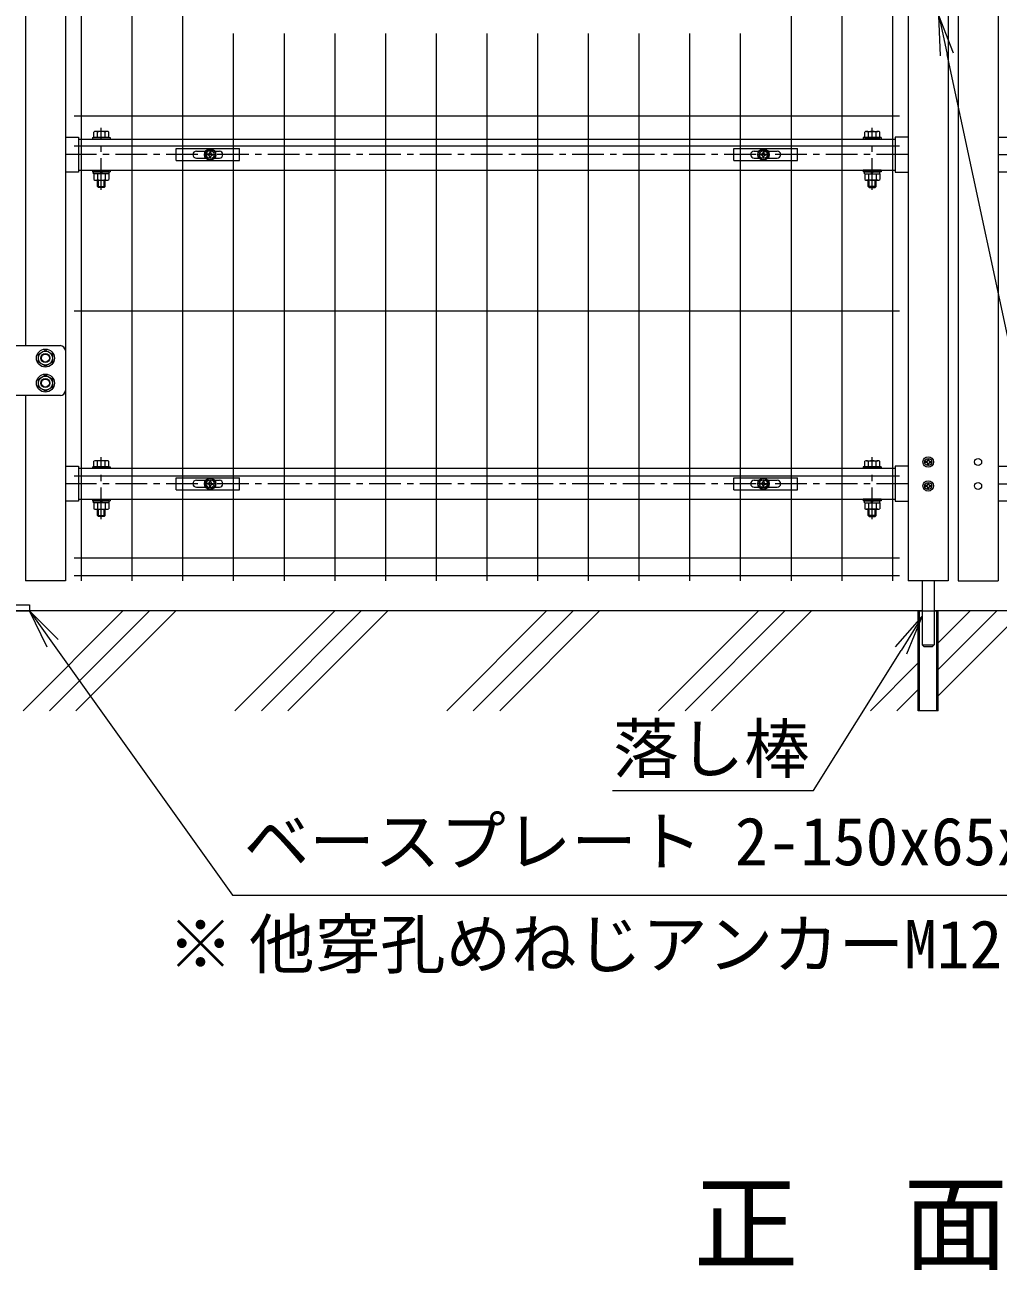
# Model space of a CAD drawing. Units: millimetres, scale not verified. Extents: x -4200 to 4200, y -2970 to 2970.
# Drawn here: x -904 to 71, y -510 to 737 of the extents above; entities that cross this region are included whole.
import ezdxf
from ezdxf.enums import TextEntityAlignment as Align

# ---------------------------------------------------------------- set-up
doc = ezdxf.new("R2010")
doc.units = ezdxf.units.MM
doc.header["$LTSCALE"] = 20
doc.linetypes.add('DASHED', pattern=[7.5, 6, -1.5])
doc.linetypes.add('USER1', pattern=[50.8, 31.75, -6.35, 6.35, -6.35])
for name, color, linetype, lineweight in [('0-0_D-STR-TXT', 7, 'Continuous', 9), ('0-1_D-STR1', 1, 'Continuous', 18), ('0-2_D-STR-DIM', 7, 'Continuous', 9), ('0-3_0', 7, 'Continuous', 9), ('0-5_D-STR3', 3, 'Continuous', 13), ('0-6_Defpoints', 6, 'Continuous', 18), ('0-7_D-BMK', 2, 'USER1', 13), ('0-8_D-STR2', 7, 'Continuous', 9), ('0-B_D-DCR-HCH', 7, 'Continuous', 9), ('0-C_D-BGD', 7, 'Continuous', 9)]:
    doc.layers.add(name, color=color, linetype=linetype, lineweight=lineweight)
doc.styles.add('ＭＳ ゴシック', font='')
doc.styles.get('ＭＳ ゴシック').set_extended_font_data('MS Gothic')

# ---------------------------------------------------------------- blocks, each defined once
blk = doc.blocks.new('U60')
at = {"layer": '0-1_D-STR1'}
for p, q in [((1000, 18300), (1000, 600)), ((19680, 18300), (19680, 600)), ((200, 16540), (200, 5310)), ((17880, 15294.9), (17880, 600)), ((18680, 11920), (18680, 600)), ((18880, 11920), (18880, 600)), ((1000, 9484), (1260, 9484)), ((1260, 9484), (1260, 8786)), ((17880, 9484), (17620, 9484)), ((17620, 9484), (17620, 8786)), ((19680, 9484), (19940, 9484)), ((1260, 9445), (17620, 9445)), ((1260, 8786), (1000, 8786)), ((1260, 8825), (17620, 8825)), ((17620, 8786), (17880, 8786)), ((19940, 8786), (19680, 8786)), ((200, 4310), (200, 600)), ((1000, 2893), (1260, 2893)), ((1260, 2893), (1260, 2195)), ((1260, 2854), (17620, 2854)), ((17620, 2893), (17620, 2195)), ((1260, 2234), (17620, 2234)), ((17620, 2195), (17880, 2195)), ((19940, 2195), (19680, 2195)), ((1000, 600), (200, 600)), ((18680, 600), (17880, 600)), ((18880, 600), (19680, 600))]:
    blk.add_line(p, q, dxfattribs=at)
for points in [[(1260, 2893), (1260, 2195), (1000, 2195)], [(17880, 2893), (17620, 2893), (17620, 2195)], [(19680, 2893), (19940, 2893), (19940, 2195)]]:
    blk.add_lwpolyline(points, dxfattribs=at)
for centre in [(19280, 2980), (19280, 2500)]:
    blk.add_circle(centre, 70, dxfattribs=at)
at = {"layer": '0-5_D-STR3'}
for p, q in [((1540, 9477), (1540, 9445)), ((1540, 9477), (1900, 9477)), ((1570, 9477), (1570, 9586)), ((1870, 9477), (1570, 9477)), ((1832.5, 9597.1), (1607.5, 9597.1)), ((1645, 9477), (1645, 9586)), ((1795, 9477), (1795, 9586)), ((1870, 9477), (1870, 9586)), ((1900, 9477), (1900, 9445)), ((16980, 9477), (16980, 9445)), ((17340, 9477), (16980, 9477)), ((17009.9, 9477), (17009.9, 9586)), ((17009.9, 9477), (17310, 9477)), ((17047.4, 9597.1), (17272.5, 9597.1)), ((17085, 9477), (17085, 9586)), ((17235, 9477), (17235, 9586)), ((17310, 9477), (17310, 9586)), ((17340, 9477), (17340, 9445)), ((1540, 9445), (1900, 9445)), ((17340, 9445), (16980, 9445)), ((1540, 8825), (1540, 8793)), ((1540, 8825), (1900, 8825)), ((1540, 8793), (1900, 8793)), ((1570, 8753), (1570, 8634)), ((1645, 8753), (1645, 8634)), ((1727.5, 8753), (1704.4, 8793)), ((1741.4, 8753), (1718.3, 8793)), ((1795, 8753), (1795, 8634)), ((1870, 8753), (1870, 8634)), ((1900, 8825), (1900, 8793)), ((16980, 8825), (16980, 8793)), ((17340, 8825), (16980, 8825)), ((17340, 8793), (16980, 8793)), ((17009.9, 8753), (17009.9, 8634)), ((17085, 8753), (17085, 8634)), ((17138.6, 8753), (17161.7, 8793)), ((17152.5, 8753), (17175.6, 8793)), ((17235, 8753), (17235, 8634)), ((17310, 8753), (17310, 8634)), ((17340, 8825), (17340, 8793)), ((1607.5, 8623), (1832.5, 8623)), ((1640, 8497), (1640, 8623)), ((1640, 8497), (1660, 8477)), ((1640, 8497), (1800, 8497)), ((1660, 8477), (1660, 8623)), ((1780, 8477), (1780, 8623)), ((1780, 8477), (1800, 8497)), ((1800, 8497), (1800, 8623)), ((17272.5, 8623), (17047.4, 8623)), ((17080, 8497), (17080, 8623)), ((17100, 8477), (17080, 8497)), ((17240, 8497), (17080, 8497)), ((17100, 8477), (17100, 8623)), ((17220, 8477), (17220, 8623)), ((17240, 8497), (17220, 8477)), ((17240, 8497), (17240, 8623)), ((1780, 8477), (1660, 8477)), ((17100, 8477), (17220, 8477)), ((-380, 5310), (900, 5310)), ((1000, 5210), (1000, 4410)), ((900, 4310), (-380, 4310)), ((1570, 2886), (1570, 2995)), ((1832.5, 3006.1), (1607.5, 3006.1)), ((1645, 2886), (1645, 2995)), ((1795, 2886), (1795, 2995)), ((1870, 2886), (1870, 2995)), ((17009.9, 2886), (17009.9, 2995)), ((17047.4, 3006.1), (17272.5, 3006.1)), ((17085, 2886), (17085, 2995)), ((17235, 2886), (17235, 2995)), ((17310, 2886), (17310, 2995)), ((18272.1, 3043), (18271.6, 3017.1)), ((18272.1, 3043), (18287.9, 3043)), ((18287.9, 3043), (18288.4, 3017.1)), ((1540, 2886), (1540, 2854)), ((1540, 2886), (1900, 2886)), ((1540, 2854), (1900, 2854)), ((1870, 2886), (1570, 2886)), ((1900, 2886), (1900, 2854)), ((16980, 2886), (16980, 2854)), ((17340, 2886), (16980, 2886)), ((17340, 2854), (16980, 2854)), ((17009.9, 2886), (17310, 2886)), ((17340, 2886), (17340, 2854)), ((18242.9, 2971.6), (18217, 2972.1)), ((18272.1, 2917), (18271.6, 2942.9)), ((18272.1, 2917), (18287.9, 2917)), ((18287.9, 2917), (18288.4, 2942.9)), ((18317.1, 2988.4), (18343, 2987.9)), ((18317.1, 2971.6), (18343, 2972.1)), ((18343, 2987.9), (18343, 2972.1)), ((18242.9, 2508.4), (18217, 2507.9)), ((18217, 2507.9), (18217, 2492.1)), ((18272.1, 2563), (18271.6, 2537.1)), ((18272.1, 2563), (18287.9, 2563)), ((18287.9, 2563), (18288.4, 2537.1)), ((18317.1, 2508.4), (18343, 2507.9)), ((18343, 2507.9), (18343, 2492.1)), ((18242.9, 2491.6), (18217, 2492.1)), ((18272.1, 2437), (18271.6, 2462.9)), ((18272.1, 2437), (18287.9, 2437)), ((18287.9, 2437), (18288.4, 2462.9)), ((18317.1, 2491.6), (18343, 2492.1)), ((1540, 2234), (1540, 2202)), ((1540, 2234), (1900, 2234)), ((1540, 2202), (1900, 2202)), ((1570, 2162), (1570, 2043)), ((1607.5, 2032), (1832.5, 2032)), ((1640, 1906), (1640, 2032)), ((1645, 2162), (1645, 2043)), ((1660, 1886), (1660, 2032)), ((1727.5, 2162), (1704.4, 2202)), ((1741.4, 2162), (1718.3, 2202)), ((1780, 1886), (1780, 2032)), ((1795, 2162), (1795, 2043)), ((1800, 1906), (1800, 2032)), ((1870, 2162), (1870, 2043)), ((1900, 2234), (1900, 2202)), ((16980, 2234), (16980, 2202)), ((17340, 2234), (16980, 2234)), ((17340, 2202), (16980, 2202)), ((17009.9, 2162), (17009.9, 2043)), ((17272.5, 2032), (17047.4, 2032)), ((17080, 1906), (17080, 2032)), ((17085, 2162), (17085, 2043)), ((17100, 1886), (17100, 2032)), ((17138.6, 2162), (17161.7, 2202)), ((17152.5, 2162), (17175.6, 2202)), ((17220, 1886), (17220, 2032)), ((17235, 2162), (17235, 2043)), ((17240, 1906), (17240, 2032)), ((17310, 2162), (17310, 2043)), ((17340, 2234), (17340, 2202)), ((1640, 1906), (1660, 1886)), ((1640, 1906), (1800, 1906)), ((1780, 1886), (1660, 1886)), ((1780, 1886), (1800, 1906)), ((17100, 1886), (17080, 1906)), ((17240, 1906), (17080, 1906)), ((17100, 1886), (17220, 1886)), ((17240, 1906), (17220, 1886)), ((18160, 600), (18160, -680)), ((18400, 600), (18400, -680)), ((18080, -2000), (18080, 0)), ((18080, 0), (18480, 0)), ((18104, -2000), (18104, 0)), ((18456, -2000), (18456, 0)), ((18480, -2000), (18480, 0)), ((18160, -680), (18200, -720)), ((18160, -680), (18400, -680)), ((18360, -720), (18200, -720)), ((18360, -720), (18200, -720)), ((18360, -720), (18400, -680)), ((18480, -2000), (18080, -2000))]:
    blk.add_line(p, q, dxfattribs=at)
for points in [[(1874, 8753), (1566, 8753), (1566, 8793)], [(1874, 8753), (1874, 8793), (1566, 8793)], [(17006, 8753), (17314, 8753), (17314, 8793)], [(17006, 8753), (17006, 8793), (17314, 8793)], [(18242.9, 2988.4), (18217, 2987.9), (18217, 2972.1)], [(1874, 2162), (1566, 2162), (1566, 2202)], [(1874, 2162), (1874, 2202), (1566, 2202)], [(17006, 2162), (17314, 2162), (17314, 2202)], [(17006, 2162), (17006, 2202), (17314, 2202)]]:
    blk.add_lwpolyline(points, dxfattribs=at)
for points in [[(600, 5222), (740.3, 5141), (740.3, 4979), (600, 4898), (459.7, 4979), (459.7, 5141)], [(600, 4722), (740.3, 4641), (740.3, 4479), (600, 4398), (459.7, 4479), (459.7, 4641)]]:
    blk.add_lwpolyline(points, close=True, dxfattribs=at)
for centre, radius in [((600, 5060), 180), ((600, 5060), 140.7), ((600, 5060), 90), ((600, 5060), 80), ((600, 4560), 180), ((600, 4560), 140.7), ((600, 4560), 90), ((600, 4560), 80), ((18280, 2980), 105), ((18280, 2980), 70), ((18280, 2500), 105), ((18280, 2500), 70)]:
    blk.add_circle(centre, radius, dxfattribs=at)
for centre, radius, start, end in [((1607.5, 9528), 69.1, 57.13278, 122.86722), ((1720, 9337.2), 259.8, 73.22135, 106.77865), ((1832.5, 9528), 69.1, 57.13278, 122.86722), ((17047.4, 9528), 69.1, 57.13278, 122.86722), ((17160, 9337.2), 259.8, 73.22135, 106.77865), ((17272.5, 9528), 69.1, 57.13278, 122.86722), ((1607.5, 8692.1), 69.1, 237.13278, 302.86722), ((1720, 8882.8), 259.8, 253.22135, 286.77865), ((1832.5, 8692.1), 69.1, 237.13278, 302.86722), ((17047.4, 8692.1), 69.1, 237.13278, 302.86722), ((17160, 8882.8), 259.8, 253.22135, 286.77865), ((17272.5, 8692.1), 69.1, 237.13278, 302.86722), ((900, 5210), 100, 0, 90), ((900, 4410), 100, 270, 0), ((1607.5, 2937), 69.1, 57.13278, 122.86722), ((1720, 2746.2), 259.8, 73.22135, 106.77865), ((1832.5, 2937), 69.1, 57.13278, 122.86722), ((17047.4, 2937), 69.1, 57.13278, 122.86722), ((17160, 2746.2), 259.8, 73.22135, 106.77865), ((17272.5, 2937), 69.1, 57.13278, 122.86722), ((18241.9, 3018.1), 29.8, 270, 0), ((18318.1, 3018.1), 29.8, 180, 270), ((18241.9, 2941.9), 29.8, 0, 90), ((18318.1, 2941.9), 29.8, 90, 180), ((18241.9, 2538.1), 29.8, 270, 0), ((18318.1, 2538.1), 29.8, 180, 270), ((18241.9, 2461.9), 29.8, 0, 90), ((18318.1, 2461.9), 29.8, 90, 180), ((1607.5, 2101.1), 69.1, 237.13278, 302.86722), ((1720, 2291.8), 259.8, 253.22135, 286.77865), ((1832.5, 2101.1), 69.1, 237.13278, 302.86722), ((17047.4, 2101.1), 69.1, 237.13278, 302.86722), ((17160, 2291.8), 259.8, 253.22135, 286.77865), ((17272.5, 2101.1), 69.1, 237.13278, 302.86722)]:
    blk.add_arc(centre, radius, start, end, dxfattribs=at)
at = {"layer": '0-6_Defpoints'}
for centre in [(3900, 9135), (14980, 9135), (3900, 2544), (14980, 2544)]:
    blk.add_circle(centre, 80, dxfattribs=at)
at = {"layer": '0-7_D-BMK'}
for p, q in [((1720, 8428), (1720, 9669.8)), ((17160, 8428), (17160, 9669.8)), ((17880, 9135), (1000, 9135)), ((19680, 9135), (36560, 9135)), ((1720, 1837), (1720, 3078.8)), ((17160, 1837), (17160, 3078.8)), ((17880, 2544), (1000, 2544)), ((19680, 2544), (36560, 2544))]:
    blk.add_line(p, q, dxfattribs=at)
blk = doc.blocks.new('A$C1aa64d16')
at = {"layer": '0-5_D-STR3'}
for p, q in [((-679.7, 120), (590.3, 120)), ((-679.7, -120), (-679.7, 120)), ((-274.7, 70), (-91.2, 70)), ((-37.1, 8.4), (-63, 7.9)), ((-63, 7.9), (-63, -7.9)), ((-7.9, 63), (-8.4, 37.1)), ((-7.9, 63), (7.9, 63)), ((7.9, 63), (8.4, 37.1)), ((37.1, 8.4), (63, 7.9)), ((63, 7.9), (63, -7.9)), ((91.2, 70), (185.3, 70)), ((-274.7, -70), (-91.2, -70)), ((-37.1, -8.4), (-63, -7.9)), ((-7.9, -63), (-8.4, -37.1)), ((37.1, -8.4), (63, -7.9)), ((91.2, -70), (185.3, -70))]:
    blk.add_line(p, q, dxfattribs=at)
for points in [[(-679.7, -120), (590.3, -120), (590.3, 120)], [(-7.9, -63), (7.9, -63), (8.4, -37.1)]]:
    blk.add_lwpolyline(points, dxfattribs=at)
for radius in [115, 105]:
    blk.add_circle((0, 0), radius, dxfattribs=at)
for centre, radius, start, end in [((-274.7, 0), 70, 90, 270), ((-38.1, 38.1), 29.8, 270, 0), ((38.1, 38.1), 29.8, 180, 270), ((185.3, 0), 70, 270, 90), ((-38.1, -38.1), 29.8, 0, 90), ((38.1, -38.1), 29.8, 90, 180)]:
    blk.add_arc(centre, radius, start, end, dxfattribs=at)
blk = doc.blocks.new('A$Cf29bf4b8')
at = {"layer": '0-5_D-STR3'}
for p, q in [((-590.3, 120), (679.7, 120)), ((-590.3, -120), (-590.3, 120)), ((-185.3, 70), (-91.2, 70)), ((-37.1, 8.4), (-63, 7.9)), ((-63, 7.9), (-63, -7.9)), ((-7.9, 63), (-8.4, 37.1)), ((-7.9, 63), (7.9, 63)), ((7.9, 63), (8.4, 37.1)), ((37.1, 8.4), (63, 7.9)), ((63, 7.9), (63, -7.9)), ((91.2, 70), (274.7, 70)), ((-185.3, -70), (-91.2, -70)), ((-37.1, -8.4), (-63, -7.9)), ((-7.9, -63), (-8.4, -37.1)), ((37.1, -8.4), (63, -7.9)), ((91.2, -70), (274.7, -70))]:
    blk.add_line(p, q, dxfattribs=at)
for points in [[(-590.3, -120), (679.7, -120), (679.7, 120)], [(-7.9, -63), (7.9, -63), (8.4, -37.1)]]:
    blk.add_lwpolyline(points, dxfattribs=at)
for radius in [115, 105]:
    blk.add_circle((0, 0), radius, dxfattribs=at)
for centre, radius, start, end in [((-185.3, 0), 70, 90, 270), ((-38.1, 38.1), 29.8, 270, 0), ((38.1, 38.1), 29.8, 180, 270), ((274.7, 0), 70, 270, 90), ((-38.1, -38.1), 29.8, 0, 90), ((38.1, -38.1), 29.8, 90, 180)]:
    blk.add_arc(centre, radius, start, end, dxfattribs=at)
blk = doc.blocks.new('ベースプレート部品\u3000正面図')
at = {"layer": '0-5_D-STR3', "linetype": 'DASHED'}
for p, q in [((16787, 48401.4), (16787, 46521.4)), ((17807, 48401.4), (17807, 46521.4)), ((16257, 46641.4), (16257, 46521.4)), ((16537, 46641.4), (16537, 46521.4)), ((16667, 46641.4), (16667, 46521.4)), ((17927, 46641.4), (17927, 46521.4)), ((18057, 46641.4), (18057, 46521.4)), ((18337, 46641.4), (18337, 46521.4))]:
    blk.add_line(p, q, dxfattribs=at)
at = {"layer": '0-5_D-STR3'}
for p, q in [((17927, 48401.4), (17927, 46641.4)), ((17546.8, 48256.4), (17046.7, 48256.4)), ((17046.7, 48256.4), (17046.7, 48066.4)), ((17546.7, 48256.4), (17546.7, 48066.4)), ((17546.7, 48066.4), (17046.8, 48066.4)), ((17546.8, 47016.4), (17046.7, 47016.4)), ((17046.7, 47016.4), (17046.7, 46826.4)), ((17546.7, 47016.4), (17546.7, 46826.4)), ((15797, 46641.4), (15797, 46521.4)), ((15797, 46641.4), (18797, 46641.4)), ((17546.7, 46826.4), (17046.8, 46826.4)), ((18797, 46641.4), (18797, 46521.4)), ((15797, 46521.4), (18797, 46521.4))]:
    blk.add_line(p, q, dxfattribs=at)
blk.add_lwpolyline([(17927, 48401.4), (16667, 48401.4), (16667, 46641.4)], dxfattribs=at)
blk = doc.blocks.new('_Open')
at = {"layer": '0-3_0'}
blk.add_line((-20, 3.33), (0, 0), dxfattribs=at)
blk.add_lwpolyline([(-20, -3.33), (0, 0), (-20, 0)], dxfattribs=at)
blk = doc.blocks.new('MLeader3')
at = {"layer": '0-0_D-STR-TXT'}
blk.add_line((-881.44, 113.86), (-899.27, 150.28), dxfattribs=at)
for points in [[(-870.59, 121.61), (-899.27, 150.28), (-876.02, 117.73)], [(-876.02, 117.73), (-695.97, -134.33), (78.86, -134.33), (126.06, -134.33)]]:
    blk.add_lwpolyline(points, dxfattribs=at)

msp = doc.modelspace()

# ---------------------------------------------------------------- linework, layer by layer
at = {"layer": '0-0_D-STR-TXT'}
for points in [[(378.87, -29.55), (177.81, -29.55), (19.67, 707.17)], [(-315.45, -29.55), (-113.97, -29.55), (-26.45, 110.58)]]:
    msp.add_lwpolyline(points, dxfattribs=at)
at = {"layer": '0-8_D-STR2'}
for p, q in [((-847.43, 1150.28), (-847.43, 180.28)), ((-796.66, 1150.28), (-796.66, 180.28)), ((-745.89, 1150.28), (-745.89, 180.28)), ((-136.65, 1150.28), (-136.65, 180.28)), ((-85.88, 1150.28), (-85.88, 180.28)), ((-35.11, 1150.28), (-35.11, 180.28)), ((-695.12, 728.18), (-695.12, 180.28)), ((-644.35, 728.18), (-644.35, 180.28)), ((-593.58, 728.18), (-593.58, 180.28)), ((-542.81, 728.18), (-542.81, 180.28)), ((-492.04, 728.18), (-492.04, 180.28)), ((-441.27, 728.18), (-441.27, 180.28)), ((-390.5, 728.18), (-390.5, 180.28)), ((-339.73, 728.18), (-339.73, 180.28)), ((-288.96, 728.18), (-288.96, 180.28)), ((-238.19, 728.18), (-238.19, 180.28)), ((-187.42, 728.18), (-187.42, 180.28)), ((-854.43, 645.78), (-28.11, 645.78)), ((-854.43, 615.78), (-28.11, 615.78)), ((-854.43, 450.53), (-28.11, 450.53)), ((-854.43, 285.28), (-28.11, 285.28)), ((-854.43, 203.27), (-28.11, 203.27)), ((-854.43, 185.68), (-28.11, 185.68))]:
    msp.add_line(p, q, dxfattribs=at)
at = {"layer": '0-B_D-DCR-HCH'}
for p, q in [((-905.67, 50.28), (-805.68, 150.28)), ((-879.16, 50.28), (-779.16, 150.28)), ((-852.64, 50.28), (-752.64, 150.28)), ((-693.54, 50.28), (-593.54, 150.28)), ((-667.03, 50.28), (-567.03, 150.28)), ((-640.51, 50.28), (-540.51, 150.28)), ((-481.41, 50.28), (-381.41, 150.28)), ((-454.89, 50.28), (-354.89, 150.28)), ((-428.38, 50.28), (-328.38, 150.28)), ((-269.28, 50.28), (-169.28, 150.28)), ((-242.76, 50.28), (-142.76, 150.28)), ((-216.25, 50.28), (-116.25, 150.28)), ((10.73, 65.13), (95.89, 150.28)), ((10.73, 91.64), (69.37, 150.28)), ((10.73, 118.16), (42.85, 150.28)), ((-57.15, 50.28), (-9.27, 98.16)), ((-30.63, 50.28), (-9.27, 71.64))]:
    msp.add_line(p, q, dxfattribs=at)
at = {"layer": '0-C_D-BGD'}
for p, q in [((-5.27, 150.28), (-1354.95, 150.28)), ((1406.42, 150.28), (6.73, 150.28))]:
    msp.add_line(p, q, dxfattribs=at)

# ---------------------------------------------------------------- block references
at = {"layer": '0-0_D-STR-TXT', "xscale": 2, "yscale": 2}
for p, rotation in [((11.28, 746.28), 102.11496), ((-5.26, 144.51), 58.01322)]:
    msp.add_blockref('_Open', p, dxfattribs=dict(at, rotation=rotation))
at = {"layer": '0-0_D-STR-TXT'}
msp.add_blockref('MLeader3', (0, 0), dxfattribs=at)
at = {"layer": '0-2_D-STR-DIM', "xscale": 0.05, "yscale": 0.05}
for name, p in [('U60', (-913.27, 150.28)), ('A$C1aa64d16', (-718.27, 607.03)), ('A$Cf29bf4b8', (-164.27, 607.03)), ('A$C1aa64d16', (-718.27, 277.48)), ('A$Cf29bf4b8', (-164.27, 277.48)), ('ベースプレート部品\u3000正面図', (-1839.12, -2175.79))]:
    msp.add_blockref(name, p, dxfattribs=at)

# ---------------------------------------------------------------- texts
at = {"layer": '0-0_D-STR-TXT', "style": 'ＭＳ ゴシック'}
for s, height, p in [('落し棒', 48.09, (-314.8, -26.19)), ('ベースプレート 2-150x65x6', 48.09, (-684.64, -118.93)), ('※', 48.09, (-760.78, -221.88)), ('他穿孔めねじアンカーM12', 48.09, (-679.31, -221.95)), ('正\u3000面\u3000図', 76.98, (-234.16, -524.48))]:
    msp.add_text(s, height=height, dxfattribs=at).set_placement(p, align=Align.BOTTOM_LEFT)

doc.saveas('drawing.dxf')
